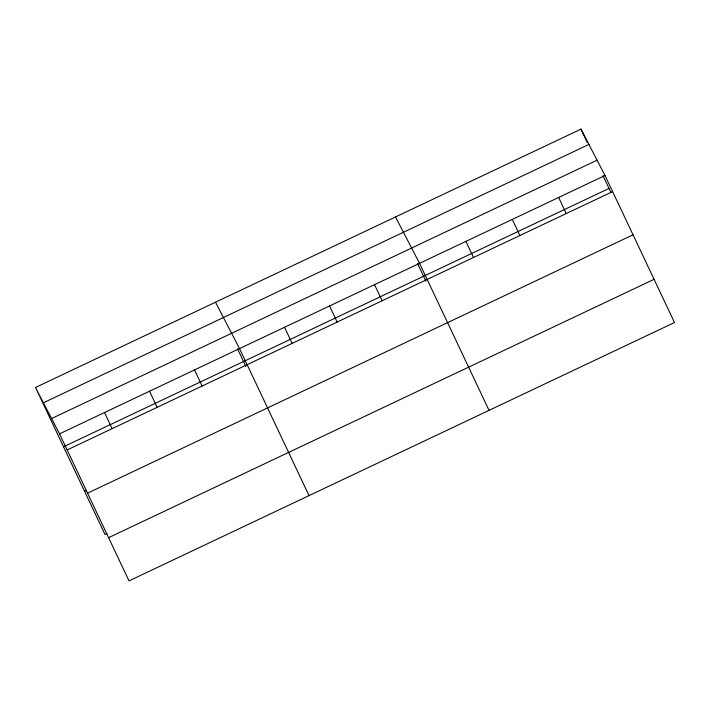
<?xml version="1.0" encoding="UTF-8"?>
<svg xmlns="http://www.w3.org/2000/svg" width="710" height="710" viewBox="0 0 710 710"><rect width="100%" height="100%" fill="white"/><g stroke="black" fill="none" stroke-linecap="round" stroke-linejoin="round"><path stroke-width="1.06" d="M35.5 387.474L580.984 129.122L605 175.503L674.5 322.526L129.016 580.878L59.516 433.854L35.5 387.474L105 534.497L106.997 533.556M43.425 402.783L588.909 144.423M51.59 418.554L597.074 160.194M59.516 433.854L605 175.503M63.536 446.785L609.02 188.434M67.13 449.962L612.615 191.602M84.579 491.293L86.576 490.353M87.552 493.166L633.036 234.806M108.594 537.674L654.079 279.323M395.523 216.967L419.539 263.339L489.039 410.362M215.512 302.22L239.527 348.601L309.027 495.624M580.984 129.122L587.259 142.382M602.985 175.663L610.893 192.383M558.637 197.46L566.252 213.568M512.274 219.417L519.88 235.525M465.902 241.382L473.517 257.481M417.524 263.508L425.893 281.213M374.534 284.657L382.149 300.756M329.529 305.966L337.143 322.074M284.533 327.283L292.138 343.392M237.513 348.761L245.882 366.475M194.522 369.91L202.137 386.018M149.526 391.228L157.132 407.336M104.521 412.537L112.136 428.645"/></g></svg>
